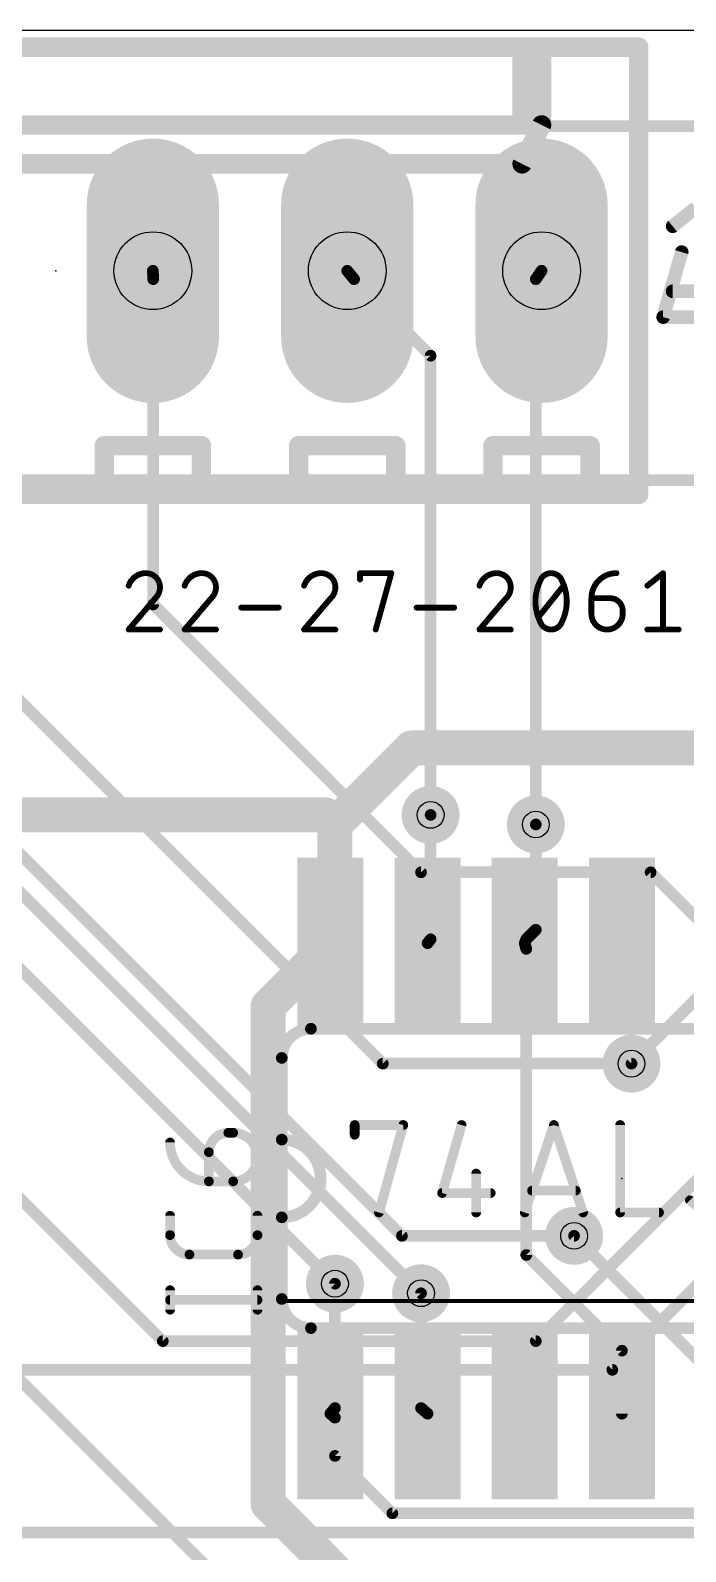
# Model space of a CAD drawing. Extents: x 0 to 200, y 0 to 49.
# Drawn here: x 171.27 to 179.83, y 28.12 to 48 of the extents above; entities that cross this region are included whole.
import ezdxf

# ---------------------------------------------------------------- set-up
doc = ezdxf.new("R2010")
doc.units = 0
for name, color, linetype in [('1', 12, 'CONTINUOUS'), ('16', 132, 'CONTINUOUS'), ('17', 110, 'CONTINUOUS'), ('18', 110, 'CONTINUOUS'), ('20', 31, 'CONTINUOUS'), ('21', 253, 'CONTINUOUS'), ('23', 53, 'CONTINUOUS'), ('25', 253, 'CONTINUOUS'), ('27', 253, 'CONTINUOUS'), ('29', 253, 'CONTINUOUS'), ('30', 253, 'CONTINUOUS'), ('31', 253, 'CONTINUOUS'), ('44', 253, 'CONTINUOUS'), ('51', 253, 'CONTINUOUS')]:
    doc.layers.add(name, color=color, linetype=linetype)

# ---------------------------------------------------------------- blocks, each defined once
blk = doc.blocks.new('RECT')
blk.add_solid([(-0.5, -0.5), (0.5, -0.5), (-0.5, 0.5), (0.5, 0.5)])
blk = doc.blocks.new('LONGP100')
at = {"const_width": 1}
blk.add_lwpolyline([(-0.5, 0), (0.5, 0)], dxfattribs=at)
at = {"const_width": 0.5}
for points in [[(-0.5, 0.25, 1), (-0.5, -0.25)], [(0.5, -0.25, 1), (0.5, 0.25)]]:
    blk.add_lwpolyline(points, format="xyb", dxfattribs=at)
blk = doc.blocks.new('ROUNDV')
at = {"const_width": 0.5}
blk.add_lwpolyline([(0, -0.25, 1), (0, 0.25, 1), (0, -0.25)], format="xyb", dxfattribs=at)

msp = doc.modelspace()

# ---------------------------------------------------------------- linework, layer by layer
at = {"layer": '1'}
for points, const_width in [([(167.125, 46.75), (187.5, 46.75)], 0.1524), ([(158, 42.125), (181.625, 42.125)], 0.1524), ([(175.25, 37.625), (176.25, 38.625)], 0.4572), ([(176.25, 38.625), (187.125, 38.625)], 0.4572), ([(175.125, 37.75), (167.125, 37.75)], 0.4572), ([(175.125, 37.75), (175.25, 37.625)], 0.4572), ([(175.25, 36.25), (175.25, 37.625)], 0.4572), ([(176.5, 37.75), (176.5, 36.125)], 0.1524), ([(177.875, 36.25), (177.875, 37.625)], 0.1524), ([(175.25, 36.25), (175.19, 36.0734)], 0.4572), ([(175.125, 36), (174.375, 35.25)], 0.4572), ([(175.125, 36), (175.19, 36.0734)], 0.4572), ([(176.5, 36.125), (176.46, 36.0734)], 0.1524), ([(177.75, 36.125), (177.73, 36.0734)], 0.1524), ([(177.75, 36.125), (177.875, 36.25)], 0.1524), ([(177.75, 36), (177.73, 36.0734)], 0.1524), ([(177.75, 36), (177.75, 32)], 0.1524), ([(179.125, 34.5), (180.25, 35.625)], 0.1524), ([(174.375, 35.25), (174.375, 28.75)], 0.4572), ([(168.375, 33.125), (179.75, 21.75)], 0.1524), ([(178.375, 32.25), (180.25, 30.375)], 0.1524), ([(177.75, 32), (179, 30.75)], 0.1524), ([(175.25, 31.625), (175.25, 30)], 0.1524), ([(176.375, 31.5), (176.375, 30)], 0.1524), ([(179, 30.75), (179, 29.9266)], 0.1524), ([(175.25, 30), (175.19, 29.9266)], 0.1524), ([(176.375, 30), (176.46, 29.9266)], 0.1524), ([(175.25, 29.875), (175.19, 29.9266)], 0.1524), ([(175.25, 29.375), (175.25, 29.875)], 0.1524), ([(176, 28.625), (175.25, 29.375)], 0.1524), ([(174.375, 28.75), (187.5, 15.625)], 0.4572), ([(180.75, 28.625), (176, 28.625)], 0.1524)]:
    msp.add_lwpolyline(points, dxfattribs=dict(at, const_width=const_width))
for points, const_width in [([(176.25, 38.7393, 1), (176.25, 38.5107)], 0.2286), ([(176.3308, 38.5442, 1), (176.1692, 38.7058)], 0.2286), ([(175.2058, 37.8308, 1), (175.0442, 37.6692)], 0.2286), ([(175.125, 37.6357, 1), (175.125, 37.8643)], 0.2286), ([(175.3643, 37.625, 1), (175.1357, 37.625)], 0.2286), ([(175.1692, 37.7058, 1), (175.3308, 37.5442)], 0.2286), ([(175.1692, 37.5442, 1), (175.3308, 37.7058)], 0.2286), ([(176.5381, 37.75, 1), (176.4619, 37.75)], 0.0762), ([(177.9131, 37.625, 1), (177.8369, 37.625)], 0.0762), ([(175.3582, 36.2132, 1), (175.1418, 36.2868)], 0.2286), ([(175.0394, 36.0758, 1), (175.2106, 35.9242)], 0.2286), ([(175.2058, 35.9192, 1), (175.0442, 36.0808)], 0.2286), ([(175.0818, 36.1102, 1), (175.2982, 36.0366)], 0.2286), ([(175.2756, 35.9976, 1), (175.1044, 36.1492)], 0.2286), ([(175.1357, 36.25, 1), (175.3643, 36.25)], 0.2286), ([(176.5301, 36.1017, 1), (176.4699, 36.1483)], 0.0762), ([(177.7231, 36.1519, 1), (177.7769, 36.0981)], 0.0762), ([(177.7855, 36.1112, 1), (177.7145, 36.1388)], 0.0762), ([(177.8369, 36.25, 1), (177.9131, 36.25)], 0.0762), ([(177.9019, 36.2231, 1), (177.8481, 36.2769)], 0.0762), ([(176.4299, 36.0967, 1), (176.4901, 36.0501)], 0.0762), ([(176.4619, 36.125, 1), (176.5381, 36.125)], 0.0762), ([(177.7668, 36.0834, 1), (177.6932, 36.0634)], 0.0762), ([(177.6945, 36.0872, 1), (177.7655, 36.0596)], 0.0762), ([(177.7881, 36, 1), (177.7119, 36)], 0.0762), ([(177.7132, 35.99, 1), (177.7868, 36.01)], 0.0762), ([(174.4893, 35.25, 1), (174.2607, 35.25)], 0.2286), ([(174.2942, 35.3308, 1), (174.4558, 35.1692)], 0.2286), ([(179.0981, 34.5269, 1), (179.1519, 34.4731)], 0.0762), ([(178.4019, 32.2769, 1), (178.3481, 32.2231)], 0.0762), ([(177.7119, 32, 1), (177.7881, 32)], 0.0762), ([(177.7769, 32.0269, 1), (177.7231, 31.9731)], 0.0762), ([(175.2881, 31.625, 1), (175.2119, 31.625)], 0.0762), ([(176.4131, 31.5, 1), (176.3369, 31.5)], 0.0762), ([(179.0381, 30.75, 1), (178.9619, 30.75)], 0.0762), ([(178.9731, 30.7231, 1), (179.0269, 30.7769)], 0.0762), ([(175.2119, 30, 1), (175.2881, 30)], 0.0762), ([(175.2795, 29.9759, 1), (175.2205, 30.0241)], 0.0762), ([(176.3999, 30.0288, 1), (176.3501, 29.9712)], 0.0762), ([(176.3369, 30, 1), (176.4131, 30)], 0.0762), ([(175.2148, 29.9555, 1), (175.1652, 29.8977)], 0.0762), ([(175.1605, 29.9507, 1), (175.2195, 29.9025)], 0.0762), ([(175.2881, 29.875, 1), (175.2119, 29.875)], 0.0762), ([(175.2252, 29.8461, 1), (175.2748, 29.9039)], 0.0762), ([(176.4351, 29.8978, 1), (176.4849, 29.9554)], 0.0762), ([(178.9619, 29.9266, 1), (179.0381, 29.9266)], 0.0762), ([(175.2769, 29.4019, 1), (175.2231, 29.3481)], 0.0762), ([(175.2119, 29.375, 1), (175.2881, 29.375)], 0.0762), ([(174.4558, 28.8308, 1), (174.2942, 28.6692)], 0.2286), ([(174.2607, 28.75, 1), (174.4893, 28.75)], 0.2286), ([(176, 28.6631, 1), (176, 28.5869)], 0.0762), ([(175.9731, 28.5981, 1), (176.0269, 28.6519)], 0.0762)]:
    msp.add_lwpolyline(points, format="xyb", dxfattribs=dict(at, const_width=const_width))
at = {"layer": '16', "const_width": 0.1524}
for points in [[(161.875, 45), (175.25, 31.625)], [(172.875, 44.75), (172.87, 44.86)], [(175.5, 44.75), (175.41, 44.86)], [(177.875, 44.75), (177.95, 44.86)], [(172.875, 44.75), (172.875, 40.5)], [(175.5, 44.75), (176.5, 43.75)], [(177.875, 37.625), (177.875, 44.75)], [(176.5, 43.75), (176.5, 37.75)], [(165.125, 42.75), (176.375, 31.5)], [(168.875, 41.5), (175.875, 34.5)], [(167.875, 40.5), (176.125, 32.25)], [(172.875, 40.5), (176.375, 37)], [(176.375, 37), (179.375, 37)], [(179.375, 37), (182.125, 34.25)], [(168.75, 35.125), (173, 30.875)], [(175.875, 34.5), (179.125, 34.5)], [(177.875, 30.875), (181, 34)], [(182.125, 33.75), (178.875, 30.5)], [(176.125, 32.25), (178.375, 32.25)], [(173, 30.875), (177.875, 30.875)], [(178.875, 30.5), (168.625, 30.5)], [(181.375, 28.375), (169.625, 28.375)]]:
    msp.add_lwpolyline(points, dxfattribs=at)
at = {"layer": '16', "const_width": 0.0762}
for points in [[(172.9081, 44.8617, 1), (172.8319, 44.8583)], [(175.4395, 44.8841, 1), (175.3805, 44.8359)], [(177.9815, 44.8385, 1), (177.9185, 44.8815)], [(172.9131, 44.75, 1), (172.8369, 44.75)], [(172.8369, 44.7483, 1), (172.9131, 44.7517)], [(175.5269, 44.7769, 1), (175.4731, 44.7231)], [(175.4705, 44.7259, 1), (175.5295, 44.7741)], [(177.9131, 44.75, 1), (177.8369, 44.75)], [(177.8435, 44.7715, 1), (177.9065, 44.7285)], [(176.5381, 43.75, 1), (176.4619, 43.75)], [(176.4731, 43.7231, 1), (176.5269, 43.7769)], [(172.9019, 40.5269, 1), (172.8481, 40.4731)], [(172.8369, 40.5, 1), (172.9131, 40.5)], [(176.4619, 37.75, 1), (176.5381, 37.75)], [(177.8369, 37.625, 1), (177.9131, 37.625)], [(176.375, 37.0381, 1), (176.375, 36.9619)], [(176.3481, 36.9731, 1), (176.4019, 37.0269)], [(179.4019, 37.0269, 1), (179.3481, 36.9731)], [(179.375, 36.9619, 1), (179.375, 37.0381)], [(175.875, 34.5381, 1), (175.875, 34.4619)], [(175.8481, 34.4731, 1), (175.9019, 34.5269)], [(179.125, 34.4619, 1), (179.125, 34.5381)], [(176.125, 32.2881, 1), (176.125, 32.2119)], [(176.0981, 32.2231, 1), (176.1519, 32.2769)], [(178.375, 32.2119, 1), (178.375, 32.2881)], [(175.2231, 31.5981, 1), (175.2769, 31.6519)], [(176.3481, 31.4731, 1), (176.4019, 31.5269)], [(173, 30.9131, 1), (173, 30.8369)], [(172.9731, 30.8481, 1), (173.0269, 30.9019)], [(177.8481, 30.9019, 1), (177.9019, 30.8481)], [(177.875, 30.8369, 1), (177.875, 30.9131)], [(178.8481, 30.5269, 1), (178.9019, 30.4731)], [(178.875, 30.4619, 1), (178.875, 30.5381)]]:
    msp.add_lwpolyline(points, format="xyb", dxfattribs=at)
at = {"layer": '20'}
msp.add_line((200, 48), (0, 48), dxfattribs=at)
at = {"layer": '21'}
for points, const_width in [([(165.504, 47.781), (171.6, 47.781)], 0.254), ([(179.22, 47.781), (171.6, 47.781)], 0.254), ([(177.696, 47.781), (177.696, 46.765)], 0.254), ([(177.95, 46.765), (177.95, 47.781)], 0.254), ([(179.22, 44.86), (179.22, 47.781)], 0.254), ([(165.504, 46.765), (177.696, 46.765)], 0.254), ([(177.696, 46.765), (177.95, 46.765)], 0.254), ([(177.696, 46.257), (177.95, 46.765)], 0.254), ([(165.504, 46.257), (177.696, 46.257)], 0.254), ([(179.663, 45.4413), (179.9664, 45.684)], 0.1778), ([(179.7817, 45.1038), (179.539, 44.2543)], 0.1778), ([(179.22, 44.86), (179.22, 41.939)], 0.254), ([(179.663, 44.5918), (180.2698, 44.5918)], 0.1778), ([(179.539, 44.2543), (180.1458, 44.2543)], 0.1778), ([(172.235, 41.939), (172.235, 42.574)], 0.254), ([(172.235, 42.574), (173.505, 42.574)], 0.254), ([(173.505, 42.574), (173.505, 41.939)], 0.254), ([(174.775, 41.939), (174.775, 42.574)], 0.254), ([(174.775, 42.574), (176.045, 42.574)], 0.254), ([(176.045, 42.574), (176.045, 41.939)], 0.254), ([(177.315, 41.939), (177.315, 42.574)], 0.254), ([(177.315, 42.574), (178.585, 42.574)], 0.254), ([(178.585, 42.574), (178.585, 41.939)], 0.254), ([(163.98, 41.939), (171.473, 41.939)], 0.254), ([(170.965, 41.939), (172.235, 41.939)], 0.254), ([(179.22, 41.939), (171.473, 41.939)], 0.254), ([(173.505, 41.939), (174.775, 41.939)], 0.254), ([(176.045, 41.939), (177.315, 41.939)], 0.254), ([(178.585, 41.939), (179.22, 41.939)], 0.254), ([(183.064, 34.9558), (174.936, 34.9558)], 0.1524), ([(174.555, 34.5748), (174.555, 33.508)], 0.1524), ([(174.555, 33.508), (174.555, 32.492)], 0.1524), ([(174.555, 32.492), (174.555, 31.4252)], 0.1524), ([(174.555, 31.3998), (183.445, 31.3998)], 0.0508), ([(174.936, 31.0442), (183.064, 31.0442)], 0.1524)]:
    msp.add_lwpolyline(points, dxfattribs=dict(at, const_width=const_width))
for points, const_width in [([(171.6, 47.8445, 1), (171.6, 47.7175)], 0.127), ([(171.6, 47.7175, 1), (171.6, 47.8445)], 0.127), ([(177.7595, 47.781, 1), (177.6325, 47.781)], 0.127), ([(178.0135, 47.781, 1), (177.8865, 47.781)], 0.127), ([(179.2835, 47.781, 1), (179.1565, 47.781)], 0.127), ([(179.22, 47.7175, 1), (179.22, 47.8445)], 0.127), ([(177.696, 46.8285, 1), (177.696, 46.7015)], 0.127), ([(177.6325, 46.765, 1), (177.7595, 46.765)], 0.127), ([(177.696, 46.7015, 1), (177.696, 46.8285)], 0.127), ([(177.8865, 46.765, 1), (178.0135, 46.765)], 0.127), ([(178.0068, 46.7366, 1), (177.8932, 46.7934)], 0.127), ([(177.95, 46.7015, 1), (177.95, 46.8285)], 0.127), ([(177.6392, 46.2854, 1), (177.7528, 46.2286)], 0.127), ([(177.696, 46.1935, 1), (177.696, 46.3205)], 0.127), ([(179.6352, 45.476, 1), (179.6908, 45.4066)], 0.0889), ([(179.8244, 45.0916, 1), (179.739, 45.116)], 0.0889), ([(179.2835, 44.86, 1), (179.1565, 44.86)], 0.127), ([(179.1565, 44.86, 1), (179.2835, 44.86)], 0.127), ([(179.663, 44.6362, 1), (179.663, 44.5474)], 0.0889), ([(179.539, 44.2988, 1), (179.539, 44.2099)], 0.0889), ([(179.4963, 44.2665, 1), (179.5817, 44.2421)], 0.0889), ([(172.2985, 42.574, 1), (172.1715, 42.574)], 0.127), ([(172.235, 42.6375, 1), (172.235, 42.5105)], 0.127), ([(173.5685, 42.574, 1), (173.4415, 42.574)], 0.127), ([(173.505, 42.5105, 1), (173.505, 42.6375)], 0.127), ([(174.8385, 42.574, 1), (174.7115, 42.574)], 0.127), ([(174.775, 42.6375, 1), (174.775, 42.5105)], 0.127), ([(176.1085, 42.574, 1), (175.9815, 42.574)], 0.127), ([(176.045, 42.5105, 1), (176.045, 42.6375)], 0.127), ([(177.3785, 42.574, 1), (177.2515, 42.574)], 0.127), ([(177.315, 42.6375, 1), (177.315, 42.5105)], 0.127), ([(178.6485, 42.574, 1), (178.5215, 42.574)], 0.127), ([(178.585, 42.5105, 1), (178.585, 42.6375)], 0.127), ([(171.473, 42.0025, 1), (171.473, 41.8755)], 0.127), ([(171.473, 41.8755, 1), (171.473, 42.0025)], 0.127), ([(172.1715, 41.939, 1), (172.2985, 41.939)], 0.127), ([(172.235, 41.8755, 1), (172.235, 42.0025)], 0.127), ([(173.505, 42.0025, 1), (173.505, 41.8755)], 0.127), ([(173.4415, 41.939, 1), (173.5685, 41.939)], 0.127), ([(174.7115, 41.939, 1), (174.8385, 41.939)], 0.127), ([(174.775, 41.8755, 1), (174.775, 42.0025)], 0.127), ([(176.045, 42.0025, 1), (176.045, 41.8755)], 0.127), ([(175.9815, 41.939, 1), (176.1085, 41.939)], 0.127), ([(177.2515, 41.939, 1), (177.3785, 41.939)], 0.127), ([(177.315, 41.8755, 1), (177.315, 42.0025)], 0.127), ([(178.585, 42.0025, 1), (178.585, 41.8755)], 0.127), ([(178.5215, 41.939, 1), (178.6485, 41.939)], 0.127), ([(179.1565, 41.939, 1), (179.2835, 41.939)], 0.127), ([(179.22, 41.8755, 1), (179.22, 42.0025)], 0.127), ([(179.22, 41.8755, 1), (179.22, 42.0025)], 0.127), ([(174.936, 34.9558, 0.4142), (174.555, 34.5748)], 0.1524), ([(174.936, 34.9939, 1), (174.936, 34.9177)], 0.0762), ([(174.936, 34.9177, 1), (174.936, 34.9939)], 0.0762), ([(174.5931, 34.5748, 1), (174.5169, 34.5748)], 0.0762), ([(174.5169, 34.5748, 1), (174.5931, 34.5748)], 0.0762), ([(174.5931, 33.508, 1), (174.5169, 33.508)], 0.0762), ([(174.555, 32.492, 1), (174.555, 33.508)], 0.1524), ([(174.555, 33.5461, 1), (174.555, 33.4699)], 0.0762), ([(174.5169, 33.508, 1), (174.5931, 33.508)], 0.0762), ([(174.5931, 32.492, 1), (174.5169, 32.492)], 0.0762), ([(174.555, 32.5301, 1), (174.555, 32.4539)], 0.0762), ([(174.5169, 32.492, 1), (174.5931, 32.492)], 0.0762), ([(174.555, 31.4252, 0.4142), (174.936, 31.0442)], 0.1524), ([(174.5931, 31.4252, 1), (174.5169, 31.4252)], 0.0762), ([(174.5169, 31.4252, 1), (174.5931, 31.4252)], 0.0762), ([(174.555, 31.4125, 1), (174.555, 31.3871)], 0.0254), ([(174.936, 31.0823, 1), (174.936, 31.0061)], 0.0762), ([(174.936, 31.0061, 1), (174.936, 31.0823)], 0.0762)]:
    msp.add_lwpolyline(points, format="xyb", dxfattribs=dict(at, const_width=const_width))
at = {"layer": '23'}
for p in [(171.6, 44.86), (179, 33)]:
    msp.add_point(p, dxfattribs=at)
at = {"layer": '25'}
for points, const_width in [([(173.8565, 33.5969, 0.4142), (173.6025, 33.3429)], 0.127), ([(173.8565, 33.6286, 1), (173.8565, 33.5651)], 0.0635), ([(173.8565, 33.5651, 1), (173.8565, 33.6286)], 0.0635), ([(173.92, 32.9619, 1), (173.92, 33.5969)], 0.127), ([(173.92, 33.6286, 1), (173.92, 33.5651)], 0.0635), ([(173.92, 33.5651, 1), (173.92, 33.6286)], 0.0635), ([(173.0945, 33.4699, 0.4142), (173.6025, 32.9619)], 0.127), ([(173.1262, 33.4699, 1), (173.0628, 33.4699)], 0.0635), ([(173.6343, 33.3429, 1), (173.5708, 33.3429)], 0.0635), ([(173.5708, 33.3429, 1), (173.6343, 33.3429)], 0.0635), ([(173.6025, 32.9936, 1), (173.6025, 32.9301)], 0.0635), ([(173.5708, 32.9619, 1), (173.6343, 32.9619)], 0.0635), ([(173.6025, 32.9301, 1), (173.6025, 32.9936)], 0.0635), ([(173.92, 32.9936, 1), (173.92, 32.9301)], 0.0635), ([(173.92, 32.9301, 1), (173.92, 32.9936)], 0.0635), ([(173.1262, 32.5137, 1), (173.0628, 32.5137)], 0.0635), ([(174.2692, 32.5137, 1), (174.2058, 32.5137)], 0.0635), ([(173.0945, 32.2597, 0.4142), (173.3485, 32.0057)], 0.127), ([(173.1262, 32.2597, 1), (173.0628, 32.2597)], 0.0635), ([(173.0628, 32.2597, 1), (173.1262, 32.2597)], 0.0635), ([(173.9835, 32.0057, 0.4142), (174.2375, 32.2597)], 0.127), ([(174.2692, 32.2597, 1), (174.2058, 32.2597)], 0.0635), ([(174.2058, 32.2597, 1), (174.2692, 32.2597)], 0.0635), ([(173.3485, 32.0374, 1), (173.3485, 31.9739)], 0.0635), ([(173.3485, 31.9739, 1), (173.3485, 32.0374)], 0.0635), ([(173.9835, 32.0374, 1), (173.9835, 31.9739)], 0.0635), ([(173.9835, 31.9739, 1), (173.9835, 32.0374)], 0.0635), ([(173.1262, 31.5395, 1), (173.0628, 31.5395)], 0.0635), ([(174.2692, 31.5395, 1), (174.2058, 31.5395)], 0.0635), ([(173.0945, 31.4443, 1), (173.0945, 31.3808)], 0.0635), ([(174.2375, 31.3808, 1), (174.2375, 31.4443)], 0.0635), ([(173.0628, 31.2855, 1), (173.1262, 31.2855)], 0.0635), ([(174.2058, 31.2855, 1), (174.2692, 31.2855)], 0.0635)]:
    msp.add_lwpolyline(points, format="xyb", dxfattribs=dict(at, const_width=const_width))
at = {"layer": '25', "const_width": 0.127}
for points in [[(173.8565, 33.5969), (173.92, 33.5969)], [(173.6025, 32.9619), (173.6025, 33.3429)], [(173.92, 32.9619), (173.6025, 32.9619)], [(173.0945, 32.2597), (173.0945, 32.5137)], [(174.2375, 32.5137), (174.2375, 32.2597)], [(173.9835, 32.0057), (173.3485, 32.0057)], [(173.0945, 31.2855), (173.0945, 31.5395)], [(174.2375, 31.2855), (174.2375, 31.5395)], [(173.0945, 31.4125), (174.2375, 31.4125)]]:
    msp.add_lwpolyline(points, dxfattribs=at)
at = {"layer": '27'}
for points, const_width in [([(172.7791, 40.9088, 0.3252), (172.554, 40.7451)], 0.0762), ([(172.9632, 40.7247, 0.4142), (172.7791, 40.9088)], 0.0762), ([(172.7791, 40.9278, 1), (172.7791, 40.8897)], 0.0381), ([(172.7791, 40.8898, 1), (172.7791, 40.9278)], 0.0381), ([(173.5106, 40.9088, 0.3252), (173.2855, 40.7451)], 0.0762), ([(173.6947, 40.7247, 0.4142), (173.5106, 40.9088)], 0.0762), ([(173.5106, 40.9278, 1), (173.5106, 40.8897)], 0.0381), ([(173.5106, 40.8898, 1), (173.5106, 40.9278)], 0.0381), ([(175.0712, 40.9088, 0.3252), (174.8461, 40.7451)], 0.0762), ([(175.2553, 40.7247, 0.4142), (175.0712, 40.9088)], 0.0762), ([(175.0712, 40.9278, 1), (175.0712, 40.8897)], 0.0381), ([(175.0712, 40.8898, 1), (175.0712, 40.9278)], 0.0381), ([(175.5776, 40.9278, 1), (175.5776, 40.8897)], 0.0381), ([(175.5967, 40.9088, 1), (175.5586, 40.9088)], 0.0381), ([(176.0052, 40.9037, 1), (175.9685, 40.9139)], 0.0381), ([(175.9868, 40.8897, 1), (175.9868, 40.9278)], 0.0381), ([(177.3633, 40.9088, 0.3252), (177.1382, 40.7451)], 0.0762), ([(177.5474, 40.7247, 0.4142), (177.3633, 40.9088)], 0.0762), ([(177.3633, 40.9278, 1), (177.3633, 40.8897)], 0.0381), ([(177.3633, 40.8898, 1), (177.3633, 40.9278)], 0.0381), ([(178.0743, 40.9088, 0.3205), (177.9311, 40.8065)], 0.0762), ([(178.2176, 40.8065, 0.3205), (178.0743, 40.9088)], 0.0762), ([(178.0743, 40.9278, 1), (178.0743, 40.8898)], 0.0381), ([(178.0743, 40.8897, 1), (178.0743, 40.9278)], 0.0381), ([(178.9286, 40.9088, 0.4142), (178.6012, 40.5814)], 0.0762), ([(178.9286, 40.8898, 1), (178.9286, 40.9278)], 0.0381), ([(179.5564, 40.9088, 1), (179.5183, 40.9088)], 0.0381), ([(179.5493, 40.8939, 1), (179.5255, 40.9237)], 0.0381), ([(172.5359, 40.751, 1), (172.5721, 40.7392)], 0.0381), ([(172.9018, 40.5814, 0.2053), (172.9632, 40.7247)], 0.0762), ([(172.9823, 40.7246, 1), (172.9442, 40.7247)], 0.0381), ([(173.2674, 40.751, 1), (173.3036, 40.7392)], 0.0381), ([(173.6334, 40.5814, 0.2053), (173.6947, 40.7247)], 0.0762), ([(173.7138, 40.7246, 1), (173.6757, 40.7247)], 0.0381), ([(174.828, 40.751, 1), (174.8642, 40.7392)], 0.0381), ([(175.1939, 40.5814, 0.2053), (175.2553, 40.7247)], 0.0762), ([(175.2744, 40.7246, 1), (175.2363, 40.7247)], 0.0381), ([(175.5586, 40.827, 1), (175.5967, 40.827)], 0.0381), ([(177.1201, 40.751, 1), (177.1563, 40.7392)], 0.0381), ([(177.486, 40.5814, 0.2053), (177.5474, 40.7247)], 0.0762), ([(177.5665, 40.7246, 1), (177.5284, 40.7247)], 0.0381), ([(177.9311, 40.8065, 0.1139), (177.8697, 40.5405)], 0.0762), ([(177.9131, 40.8127, 1), (177.9491, 40.8003)], 0.0381), ([(177.9482, 40.7981, 1), (177.914, 40.8148)], 0.0381), ([(178.2347, 40.8148, 1), (178.2004, 40.7981)], 0.0381), ([(178.2789, 40.5405, 0.1139), (178.2176, 40.8065)], 0.0762), ([(178.1995, 40.8003, 1), (178.2356, 40.8127)], 0.0381), ([(178.2529, 40.7332, 1), (178.2231, 40.757)], 0.0381), ([(179.3209, 40.76, 1), (179.3447, 40.7302)], 0.0381), ([(172.8887, 40.5952, 1), (172.915, 40.5676)], 0.0381), ([(172.9164, 40.5691, 1), (172.8873, 40.5938)], 0.0381), ([(172.9442, 40.7247, 1), (172.9823, 40.7247)], 0.0381), ([(173.6202, 40.5952, 1), (173.6465, 40.5676)], 0.0381), ([(173.6479, 40.5691, 1), (173.6188, 40.5938)], 0.0381), ([(173.6757, 40.7247, 1), (173.7138, 40.7247)], 0.0381), ([(175.1808, 40.5952, 1), (175.2071, 40.5676)], 0.0381), ([(175.2084, 40.5691, 1), (175.1794, 40.5938)], 0.0381), ([(175.2363, 40.7247, 1), (175.2744, 40.7247)], 0.0381), ([(177.4729, 40.5952, 1), (177.4992, 40.5676)], 0.0381), ([(177.5005, 40.5691, 1), (177.4715, 40.5938)], 0.0381), ([(177.5284, 40.7247, 1), (177.5665, 40.7247)], 0.0381), ([(177.8697, 40.5405, 0.1139), (177.9311, 40.2745)], 0.0762), ([(177.8888, 40.5405, 1), (177.8507, 40.5405)], 0.0381), ([(177.8507, 40.5405, 1), (177.8888, 40.5405)], 0.0381), ([(178.2176, 40.2745, 0.1139), (178.2789, 40.5405)], 0.0762), ([(178.298, 40.5405, 1), (178.2599, 40.5405)], 0.0381), ([(178.2599, 40.5405, 1), (178.298, 40.5405)], 0.0381), ([(178.6012, 40.6005, 1), (178.6012, 40.5624)], 0.0381), ([(178.6203, 40.5814, 1), (178.5822, 40.5814)], 0.0381), ([(178.5822, 40.5814, 1), (178.6203, 40.5814)], 0.0381), ([(179.0105, 40.4177, 0.4142), (178.8468, 40.5814)], 0.0762), ([(178.8468, 40.6005, 1), (178.8468, 40.5624)], 0.0381), ([(178.8468, 40.5624, 1), (178.8468, 40.6005)], 0.0381), ([(174.0249, 40.4777, 1), (174.0249, 40.4396)], 0.0381), ([(174.516, 40.4396, 1), (174.516, 40.4777)], 0.0381), ([(176.317, 40.4777, 1), (176.317, 40.4396)], 0.0381), ([(176.8081, 40.4396, 1), (176.8081, 40.4777)], 0.0381), ([(177.8958, 40.3478, 1), (177.9255, 40.324)], 0.0381), ([(178.6012, 40.3768, 1), (179.0105, 40.3768)], 0.0762), ([(178.6203, 40.3768, 1), (178.5822, 40.3768)], 0.0381), ([(178.5822, 40.3768, 1), (178.6203, 40.3768)], 0.0381), ([(179.0295, 40.4177, 1), (178.9914, 40.4177)], 0.0381), ([(178.9914, 40.4177, 1), (179.0295, 40.4177)], 0.0381), ([(179.0295, 40.3768, 1), (178.9914, 40.3768)], 0.0381), ([(178.9914, 40.3768, 1), (179.0295, 40.3768)], 0.0381), ([(172.554, 40.1913, 1), (172.554, 40.1532)], 0.0381), ([(172.5395, 40.1845, 1), (172.5685, 40.1599)], 0.0381), ([(172.9632, 40.1532, 1), (172.9632, 40.1913)], 0.0381), ([(173.2855, 40.1913, 1), (173.2855, 40.1532)], 0.0381), ([(173.271, 40.1845, 1), (173.3, 40.1599)], 0.0381), ([(173.6947, 40.1532, 1), (173.6947, 40.1913)], 0.0381), ([(174.8461, 40.1913, 1), (174.8461, 40.1532)], 0.0381), ([(174.8316, 40.1845, 1), (174.8606, 40.1599)], 0.0381), ([(175.2553, 40.1532, 1), (175.2553, 40.1913)], 0.0381), ([(175.7639, 40.1773, 1), (175.8006, 40.1671)], 0.0381), ([(177.1382, 40.1913, 1), (177.1382, 40.1532)], 0.0381), ([(177.1237, 40.1845, 1), (177.1527, 40.1599)], 0.0381), ([(177.5474, 40.1532, 1), (177.5474, 40.1913)], 0.0381), ([(177.9311, 40.2745, 0.3205), (178.0743, 40.1722)], 0.0762), ([(177.9491, 40.2807, 1), (177.9131, 40.2683)], 0.0381), ([(177.914, 40.2662, 1), (177.9482, 40.2829)], 0.0381), ([(178.0743, 40.1722, 0.3205), (178.2176, 40.2745)], 0.0762), ([(178.0743, 40.1912, 1), (178.0743, 40.1532)], 0.0381), ([(178.0743, 40.1532, 1), (178.0743, 40.1912)], 0.0381), ([(178.2004, 40.2829, 1), (178.2347, 40.2662)], 0.0381), ([(178.2356, 40.2683, 1), (178.1995, 40.2807)], 0.0381), ([(179.3328, 40.1913, 1), (179.3328, 40.1532)], 0.0381), ([(179.5183, 40.1722, 1), (179.5564, 40.1722)], 0.0381), ([(179.742, 40.1532, 1), (179.742, 40.1913)], 0.0381), ([(175.5075, 33.7303, 1), (175.5075, 33.6668)], 0.0635), ([(175.5393, 33.6985, 1), (175.4758, 33.6985)], 0.0635), ([(175.4758, 33.5715, 1), (175.5393, 33.5715)], 0.0635), ([(176.1731, 33.69, 1), (176.1119, 33.707)], 0.0635), ([(176.1425, 33.6668, 1), (176.1425, 33.7303)], 0.0635), ([(176.935, 33.6898, 1), (176.874, 33.7072)], 0.0635), ([(178.1411, 33.7085, 1), (178.0809, 33.6885)], 0.0635), ([(178.1411, 33.6885, 1), (178.0809, 33.7085)], 0.0635), ([(179.0089, 33.6985, 1), (178.9454, 33.6985)], 0.0635), ([(177.1267, 33.0635, 1), (177.0633, 33.0635)], 0.0635), ([(176.6505, 32.8413, 1), (176.6505, 32.7777)], 0.0635), ([(176.62, 32.8182, 1), (176.681, 32.8008)], 0.0635), ([(177.2855, 32.7777, 1), (177.2855, 32.8413)], 0.0635), ([(177.8253, 32.873, 1), (177.8253, 32.8095)], 0.0635), ([(178.3967, 32.8095, 1), (178.3967, 32.873)], 0.0635), ([(175.7944, 32.564, 1), (175.8556, 32.547)], 0.0635), ([(177.6999, 32.5655, 1), (177.7601, 32.5455)], 0.0635), ([(178.4619, 32.5455, 1), (178.5221, 32.5655)], 0.0635), ([(178.9771, 32.5873, 1), (178.9771, 32.5237)], 0.0635), ([(179.4851, 32.5237, 1), (179.4851, 32.5873)], 0.0635), ([(179.889, 32.7142, 0.2), (180.27, 32.5555)], 0.127), ([(179.9115, 32.7366, 1), (179.8665, 32.6919)], 0.0635), ([(177.0633, 32.5555, 1), (177.1267, 32.5555)], 0.0635), ([(178.9454, 32.5555, 1), (179.0089, 32.5555)], 0.0635)]:
    msp.add_lwpolyline(points, format="xyb", dxfattribs=dict(at, const_width=const_width))
for points, const_width in [([(175.5776, 40.827), (175.5776, 40.9088)], 0.0762), ([(175.5776, 40.9088), (175.9868, 40.9088)], 0.0762), ([(175.9868, 40.9088), (175.7822, 40.1722)], 0.0762), ([(179.3328, 40.7451), (179.5374, 40.9088)], 0.0762), ([(179.5374, 40.9088), (179.5374, 40.1722)], 0.0762), ([(177.9106, 40.3359), (178.238, 40.7451)], 0.0762), ([(172.9018, 40.5814), (172.554, 40.1722)], 0.0762), ([(173.6334, 40.5814), (173.2855, 40.1722)], 0.0762), ([(175.1939, 40.5814), (174.8461, 40.1722)], 0.0762), ([(177.486, 40.5814), (177.1382, 40.1722)], 0.0762), ([(178.6012, 40.5814), (178.8468, 40.5814)], 0.0762), ([(178.6012, 40.3768), (178.6012, 40.5814)], 0.0762), ([(174.0249, 40.4587), (174.516, 40.4587)], 0.0762), ([(176.317, 40.4587), (176.8081, 40.4587)], 0.0762), ([(179.0105, 40.4177), (179.0105, 40.3768)], 0.0762), ([(172.554, 40.1722), (172.9632, 40.1722)], 0.0762), ([(173.2855, 40.1722), (173.6947, 40.1722)], 0.0762), ([(174.8461, 40.1722), (175.2553, 40.1722)], 0.0762), ([(177.1382, 40.1722), (177.5474, 40.1722)], 0.0762), ([(179.3328, 40.1722), (179.742, 40.1722)], 0.0762), ([(175.5075, 33.5715), (175.5075, 33.6985)], 0.127), ([(175.5075, 33.6985), (176.1425, 33.6985)], 0.127), ([(176.1425, 33.6985), (175.825, 32.5555)], 0.127), ([(176.9045, 33.6985), (176.6505, 32.8095)], 0.127), ([(177.73, 32.5555), (178.111, 33.6985)], 0.127), ([(178.111, 33.6985), (178.492, 32.5555)], 0.127), ([(178.9771, 33.6985), (178.9771, 32.5555)], 0.127), ([(177.095, 33.0635), (177.095, 32.5555)], 0.127), ([(176.6505, 32.8095), (177.2855, 32.8095)], 0.127), ([(178.3967, 32.8413), (177.8253, 32.8413)], 0.127), ([(178.9771, 32.5555), (179.4851, 32.5555)], 0.127)]:
    msp.add_lwpolyline(points, dxfattribs=dict(at, const_width=const_width))
at = {"layer": '44'}
for centre, radius in [((172.87, 44.86), 0.508), ((175.41, 44.86), 0.508), ((177.95, 44.86), 0.508), ((176.5, 37.75), 0.175), ((177.875, 37.625), 0.175), ((179.125, 34.5), 0.175), ((178.375, 32.25), 0.175), ((175.25, 31.625), 0.175), ((176.375, 31.5), 0.175)]:
    msp.add_circle(centre, radius, dxfattribs=at)

# ---------------------------------------------------------------- block references
at = {"layer": '1', "xscale": 0.6604, "yscale": 2.032}
for p in [(175.19, 36.0734), (176.46, 36.0734), (177.73, 36.0734), (179, 36.0734), (175.19, 29.9266), (176.46, 29.9266), (177.73, 29.9266), (179, 29.9266)]:
    msp.add_blockref('RECT', p, dxfattribs=at)
at = {"layer": '17', "xscale": 1.524, "yscale": 1.524, "rotation": 90}
for p in [(172.87, 44.86), (172.87, 44.86), (175.41, 44.86), (175.41, 44.86), (177.95, 44.86), (177.95, 44.86)]:
    msp.add_blockref('LONGP100', p, dxfattribs=at)
at = {"layer": '18', "xscale": 0.7564, "yscale": 0.7564}
for p in [(176.5, 37.75), (176.5, 37.75), (177.875, 37.625), (177.875, 37.625), (179.125, 34.5), (179.125, 34.5), (178.375, 32.25), (178.375, 32.25), (175.25, 31.625), (175.25, 31.625), (176.375, 31.5), (176.375, 31.5)]:
    msp.add_blockref('ROUNDV', p, dxfattribs=at)
at = {"layer": '29', "xscale": 1.7272, "yscale": 1.7272, "rotation": 90}
for p in [(172.87, 44.86), (175.41, 44.86), (177.95, 44.86)]:
    msp.add_blockref('LONGP100', p, dxfattribs=at)
at = {"layer": '29', "xscale": 0.8636, "yscale": 2.2352}
for p in [(175.19, 36.0734), (176.46, 36.0734), (177.73, 36.0734), (179, 36.0734), (175.19, 29.9266), (176.46, 29.9266), (177.73, 29.9266), (179, 29.9266)]:
    msp.add_blockref('RECT', p, dxfattribs=at)
at = {"layer": '30', "xscale": 1.7272, "yscale": 1.7272, "rotation": 90}
for p in [(172.87, 44.86), (175.41, 44.86), (177.95, 44.86)]:
    msp.add_blockref('LONGP100', p, dxfattribs=at)
at = {"layer": '31', "xscale": 0.6604, "yscale": 2.032}
for p in [(175.19, 36.0734), (176.46, 36.0734), (177.73, 36.0734), (179, 36.0734), (175.19, 29.9266), (176.46, 29.9266), (177.73, 29.9266), (179, 29.9266)]:
    msp.add_blockref('RECT', p, dxfattribs=at)
at = {"layer": '51', "xscale": 0.508}
for p, yscale in [((172.87, 44.86), 0.508), ((175.41, 44.86), 0.508), ((177.95, 44.86), 0.508), ((175.19, 35.5273), 1.143), ((176.46, 35.5273), 1.143), ((177.73, 35.5273), 1.143), ((179, 35.5273), 1.143), ((175.19, 30.4727), 1.143), ((176.46, 30.4727), 1.143), ((177.73, 30.4981), 1.143), ((179, 30.4727), 1.143)]:
    msp.add_blockref('RECT', p, dxfattribs=dict(at, yscale=yscale))

doc.saveas('drawing.dxf')
